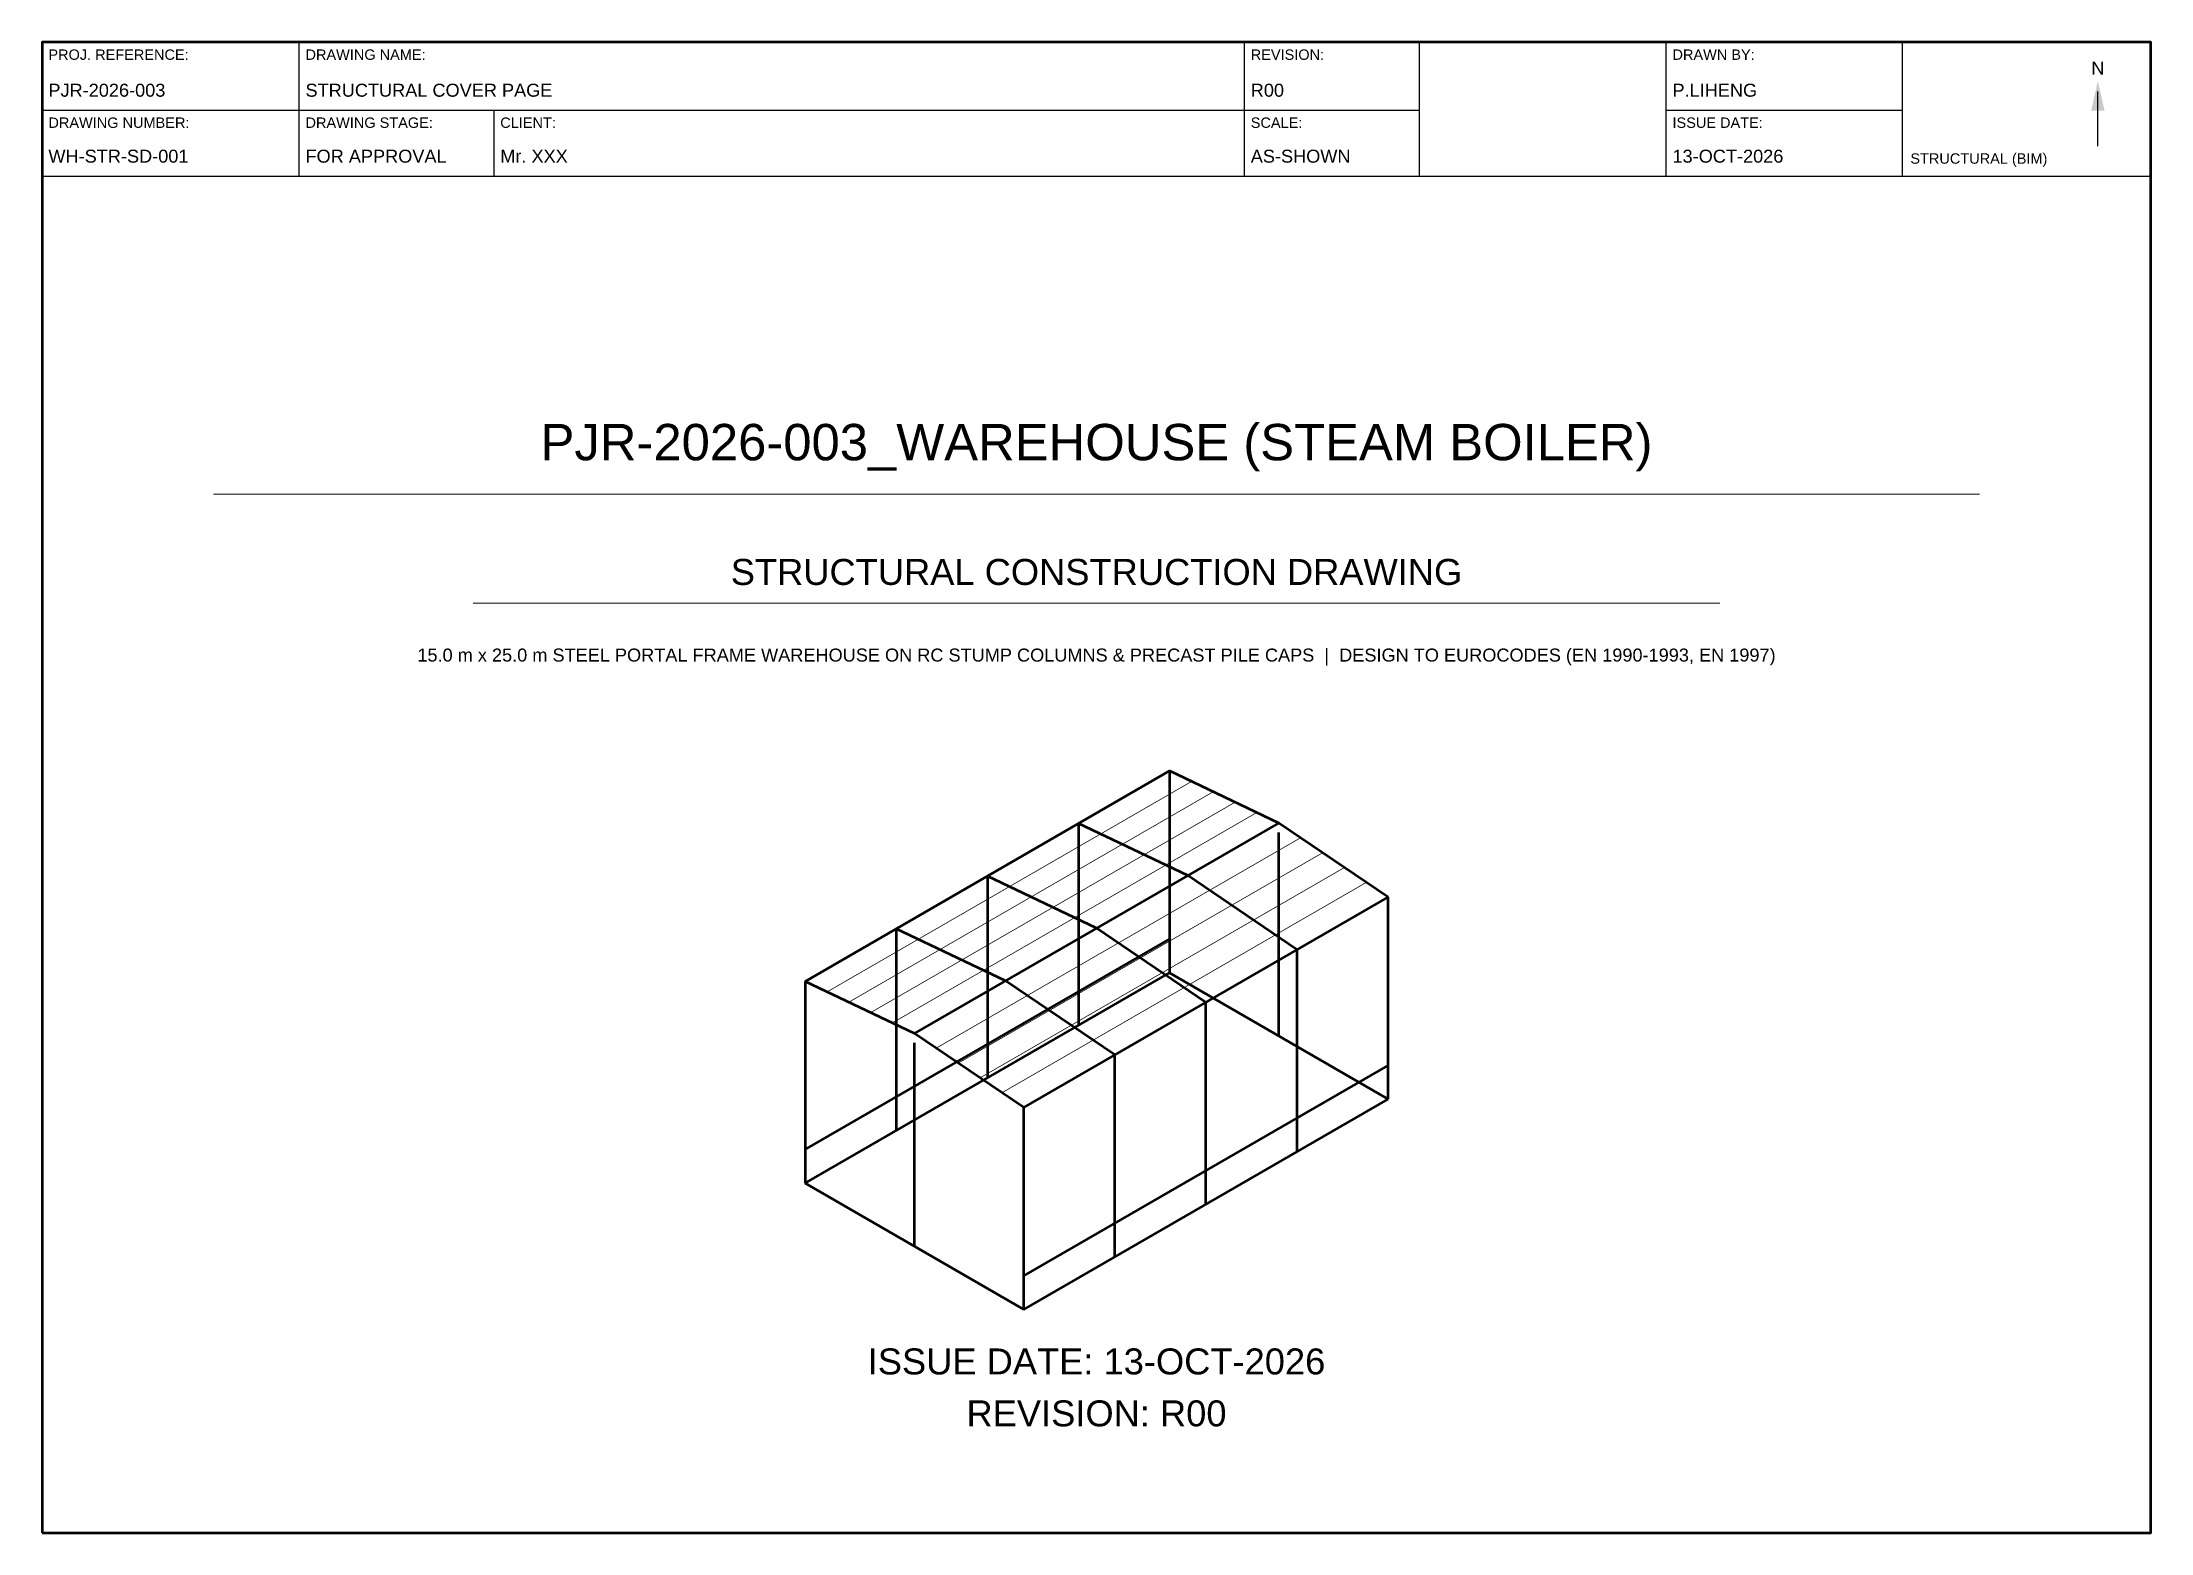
# Model space of a CAD drawing. Header units: millimetres. Extents: x 7 to 413, y 5 to 292.
import ezdxf
from ezdxf.enums import TextEntityAlignment as Align

# ---------------------------------------------------------------- set-up
doc = ezdxf.new("R2010")
doc.units = ezdxf.units.MM
for name, color, linetype, lineweight in [('S-ANNO-TABLE', 7, 'Continuous', 18), ('S-ANNO-TEXT', 7, 'Continuous', 18), ('S-CONC-OUTLINE', 7, 'Continuous', 50), ('S-DETAIL-THIN', 8, 'Continuous', 18), ('S-STEEL-OUTLINE', 7, 'Continuous', 50), ('S-TBLK-BORDER', 7, 'Continuous', 50), ('S-TBLK-LINE', 7, 'Continuous', 25), ('S-TBLK-TEXT', 7, 'Continuous', 18)]:
    doc.layers.add(name, color=color, linetype=linetype, lineweight=lineweight)
doc.styles.add('TEXT_2.0', font='arial.ttf')
doc.styles.add('TEXT_2.5', font='arial.ttf')
doc.styles.add('TEXT_5.0', font='arial.ttf')
doc.styles.add('TEXT_7.0', font='arial.ttf')

# ---------------------------------------------------------------- blocks, each defined once
blk = doc.blocks.new('STR_TITLEBLOCK_A3')
at = {"layer": 'S-TBLK-BORDER'}
blk.add_lwpolyline([(7, 5), (413, 5), (413, 292), (7, 292)], close=True, dxfattribs=at)
at = {"layer": 'S-TBLK-LINE'}
for p, q in [((56.5, 266.2), (56.5, 292)), ((238.5, 266.2), (238.5, 292)), ((272.2, 266.2), (272.2, 292)), ((319.7, 266.2), (319.7, 292)), ((365.2, 266.2), (365.2, 292)), ((402.8, 272), (402.8, 282.5)), ((7, 278.9), (272.2, 278.9)), ((94, 266.2), (94, 278.9)), ((319.7, 278.9), (365.2, 278.9)), ((7, 266.2), (413, 266.2))]:
    blk.add_line(p, q, dxfattribs=at)
blk.add_solid([(401.5, 278.8), (404.1, 278.8), (402.8, 284.5)], dxfattribs=at)
at = {"layer": 'S-TBLK-TEXT', "color": 8, "style": 'TEXT_2.0'}
for s, p in [('PROJ. REFERENCE:', (8.2, 288.6)), ('DRAWING NAME:', (57.7, 288.6)), ('REVISION:', (239.7, 288.6)), ('DRAWN BY:', (320.9, 288.6)), ('DRAWING NUMBER:', (8.2, 275.5)), ('DRAWING STAGE:', (57.7, 275.5)), ('CLIENT:', (95.2, 275.5)), ('SCALE:', (239.7, 275.5)), ('ISSUE DATE:', (320.9, 275.5))]:
    blk.add_text(s, height=2, dxfattribs=at).set_placement(p)
at = {"layer": 'S-TBLK-TEXT', "style": 'TEXT_2.5'}
blk.add_text('N', height=2.5, dxfattribs=at).set_placement((402.8, 287), align=Align.MIDDLE_CENTER)
at = {"layer": 'S-TBLK-TEXT', "style": 'TEXT_2.0'}
blk.add_text('STRUCTURAL (BIM)', height=2, dxfattribs=at).set_placement((366.7, 268.6))
at = {"layer": 'S-TBLK-TEXT', "style": 'TEXT_2.5'}
for tag, p in [('PROJ_REFERENCE', (8.2, 281.5)), ('DRAWING_NAME', (57.7, 281.5)), ('REVISION', (239.7, 281.5)), ('DRAWN_BY', (320.9, 281.5)), ('DRAWING_NUMBER', (8.2, 268.8)), ('DRAWING_STAGE', (57.7, 268.8)), ('CLIENT', (95.2, 268.8)), ('SCALE', (239.7, 268.8)), ('ISSUE_DATE', (320.9, 268.8))]:
    blk.add_attdef(tag, p, '', height=2.5, dxfattribs=at)

msp = doc.modelspace()

# ---------------------------------------------------------------- linework, layer by layer
at = {"layer": 'S-ANNO-TABLE'}
for p, q in [((40, 205), (380, 205)), ((90, 184), (330, 184))]:
    msp.add_line(p, q, dxfattribs=at)
at = {"layer": 'S-CONC-OUTLINE'}
for p, q in [((153.91, 78.78), (224.06, 119.28)), ((153.91, 72.3), (224.06, 112.8)), ((266.15, 88.5), (224.06, 112.8)), ((196, 54.48), (266.15, 94.98)), ((196, 48), (266.15, 88.5)), ((196, 48), (153.91, 72.3))]:
    msp.add_line(p, q, dxfattribs=at)
at = {"layer": 'S-DETAIL-THIN'}
for p, q in [((158.12, 109.18), (228.27, 149.68)), ((162.33, 107.17), (232.48, 147.67)), ((166.54, 105.17), (236.69, 145.67)), ((170.75, 103.16), (240.89, 143.66)), ((179.16, 98.3), (249.31, 138.8)), ((183.37, 95.45), (253.52, 135.95)), ((187.58, 92.59), (257.73, 133.09)), ((191.79, 89.74), (261.94, 130.24))]:
    msp.add_line(p, q, dxfattribs=at)
at = {"layer": 'S-STEEL-OUTLINE'}
for p, q in [((153.91, 111.18), (224.06, 151.68)), ((153.91, 111.18), (224.06, 151.68)), ((245.1, 141.66), (224.06, 151.68)), ((224.06, 151.68), (224.06, 112.8)), ((174.96, 101.16), (245.1, 141.66)), ((227.57, 131.53), (206.52, 141.55)), ((206.52, 141.55), (206.52, 102.67)), ((266.15, 127.38), (245.1, 141.66)), ((245.1, 100.65), (245.1, 139.85)), ((210.03, 121.41), (188.99, 131.43)), ((188.99, 131.43), (188.99, 92.55)), ((248.61, 117.25), (227.57, 131.53)), ((196, 86.88), (266.15, 127.38)), ((196, 86.88), (266.15, 127.38)), ((266.15, 88.5), (266.15, 127.38)), ((192.49, 111.28), (171.45, 121.31)), ((171.45, 121.31), (171.45, 82.42)), ((231.07, 107.13), (210.03, 121.41)), ((248.61, 78.38), (248.61, 117.25)), ((174.96, 101.16), (153.91, 111.18)), ((153.91, 111.18), (153.91, 72.3)), ((213.54, 97), (192.49, 111.28)), ((231.07, 68.25), (231.07, 107.13)), ((196, 86.88), (174.96, 101.16)), ((174.96, 60.15), (174.96, 99.35)), ((213.54, 58.12), (213.54, 97)), ((196, 48), (196, 86.88))]:
    msp.add_line(p, q, dxfattribs=at)

# ---------------------------------------------------------------- block references
at = {"layer": 'S-TBLK-LINE'}
msp.add_blockref('STR_TITLEBLOCK_A3', (0, 0), dxfattribs=at).add_auto_attribs({'PROJ_REFERENCE': 'PJR-2026-003', 'DRAWING_NAME': 'STRUCTURAL COVER PAGE', 'REVISION': 'R00', 'DRAWN_BY': 'P.LIHENG', 'DRAWING_NUMBER': 'WH-STR-SD-001', 'DRAWING_STAGE': 'FOR APPROVAL', 'CLIENT': 'Mr. XXX', 'SCALE': 'AS-SHOWN', 'ISSUE_DATE': '13-OCT-2026'})

# ---------------------------------------------------------------- texts
at = {"layer": 'S-ANNO-TEXT'}
for s, height, style, p in [('PJR-2026-003_WAREHOUSE (STEAM BOILER)', 7, 'TEXT_7.0', (210, 215)), ('STRUCTURAL CONSTRUCTION DRAWING', 5, 'TEXT_5.0', (210, 190)), ('ISSUE DATE: 13-OCT-2026', 5, 'TEXT_5.0', (210, 38)), ('REVISION: R00', 5, 'TEXT_5.0', (210, 28))]:
    msp.add_text(s, height=height, dxfattribs=dict(at, style=style)).set_placement(p, align=Align.MIDDLE_CENTER)
at = {"layer": 'S-DETAIL-THIN', "style": 'TEXT_2.5'}
msp.add_text('15.0 m x 25.0 m STEEL PORTAL FRAME WAREHOUSE ON RC STUMP COLUMNS & PRECAST PILE CAPS  |  DESIGN TO EUROCODES (EN 1990-1993, EN 1997)', height=2.5, dxfattribs=at).set_placement((210, 174), align=Align.MIDDLE_CENTER)

doc.saveas('drawing.dxf')
